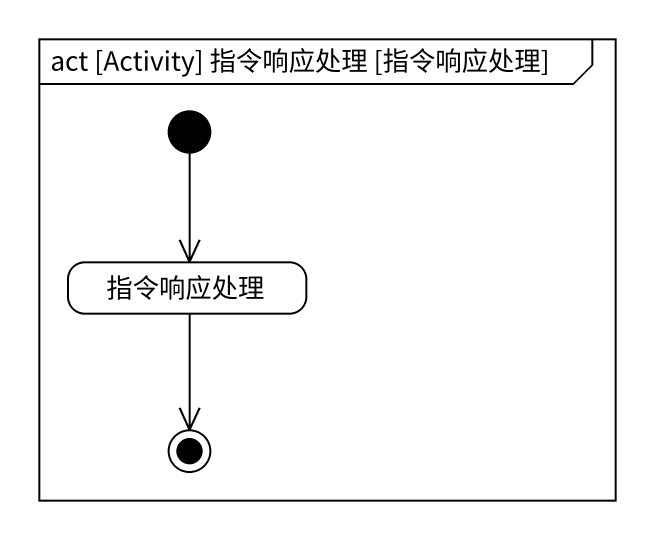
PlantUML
@startuml
mainframe act [Activity] 指令响应处理 [指令响应处理]
hide empty description
state 指令响应处理
[*] --> 指令响应处理
指令响应处理 --> [*]
@enduml
